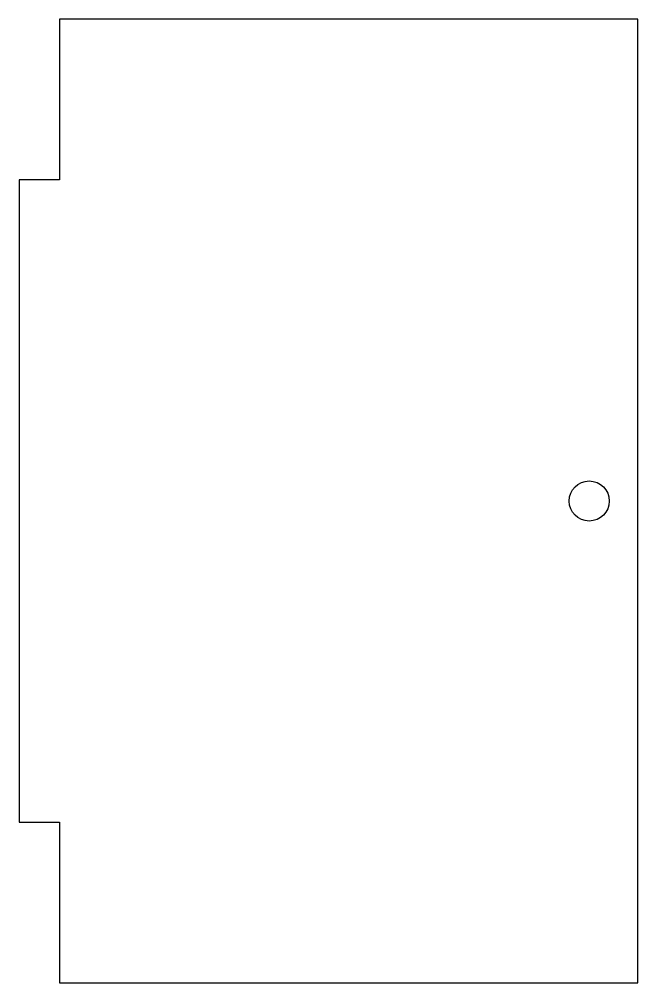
# Model space of a CAD drawing. Header units: inches. Extents: x 0 to 1.93, y -2.5 to 0.5.
import ezdxf

# ---------------------------------------------------------------- set-up
doc = ezdxf.new("R2010")
doc.units = ezdxf.units.IN
doc.header["$MEASUREMENT"] = 0

msp = doc.modelspace()

# ---------------------------------------------------------------- linework, layer by layer
msp.add_lwpolyline([(0.125, 0.5), (0.125, 0), (0, 0), (0, -2), (0.125, -2), (0.125, -2.5), (1.925, -2.5), (1.925, 0.5)], close=True)
msp.add_circle((1.774, -1), 0.0625)

doc.saveas('drawing.dxf')
